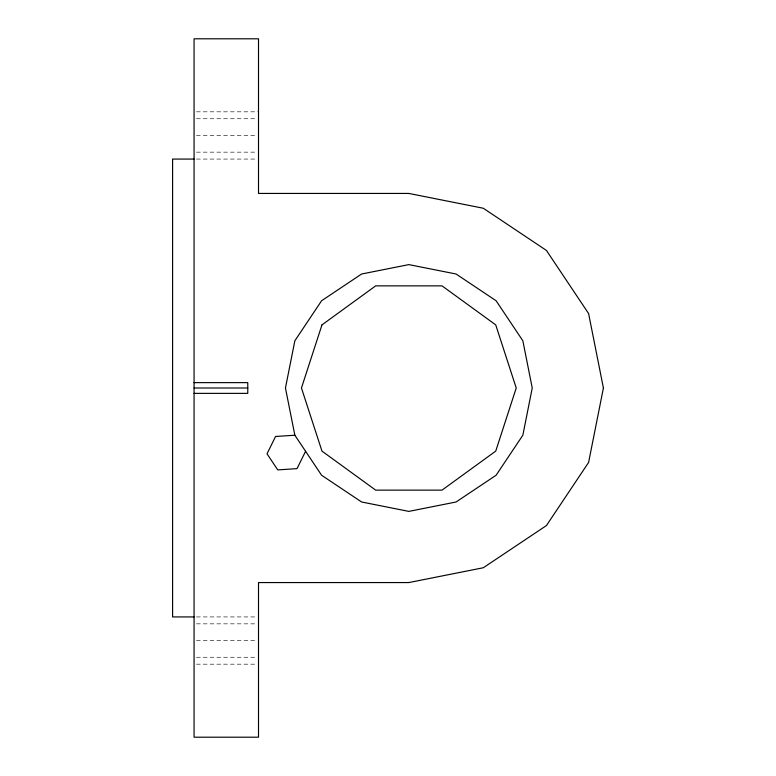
<?xml version="1.0" encoding="UTF-8"?>
<svg xmlns="http://www.w3.org/2000/svg" width="776" height="776" viewBox="0 0 776 776"><rect width="100%" height="100%" fill="white"/><g stroke="black" fill="none" stroke-linecap="round" stroke-linejoin="round"><path stroke-width="0.58" stroke-dasharray="3.88 2.91" d="M196.454 111.822L258.505 111.822M196.454 118.747L257.312 118.747M196.454 135.451L257.312 135.451M196.454 152.154L257.312 152.154M196.454 159.07L257.312 159.07M196.454 616.93L257.312 616.93M196.454 623.846L257.312 623.846M196.454 640.549L257.312 640.549M196.454 657.253L257.312 657.253M196.454 664.178L257.312 664.178"/><path stroke-width="1.16" d="M305.589 451.292L297.033 468.626L277.75 469.897L267.012 453.824L275.558 436.481L294.851 435.22L321.594 475.251L361.626 501.994L408.845 511.394L456.065 501.994L496.097 475.251L522.849 435.22L532.239 388L522.849 340.78L496.097 300.748L456.065 274.006L408.845 264.606L361.626 274.006L321.594 300.748L294.851 340.78L285.452 388L294.851 435.22M194.068 159.07L172.592 159.07L172.592 616.93L194.068 616.93M194.068 382.626L247.767 382.626L247.767 393.374L194.068 393.374M194.068 388L247.767 388M603.408 388L588.596 462.457L546.42 525.575L483.303 567.751L408.845 582.563L258.505 582.563L258.505 737.2L194.068 737.2L194.068 38.8L258.505 38.8L258.505 193.437L408.845 193.437L483.303 208.249L546.42 250.425L588.596 313.543L603.408 388M321.972 324.882L301.457 388L321.972 451.118L375.662 490.131L442.029 490.131L495.728 451.118L516.234 388L495.728 324.882L442.029 285.869L375.662 285.869L321.972 324.882"/></g></svg>
